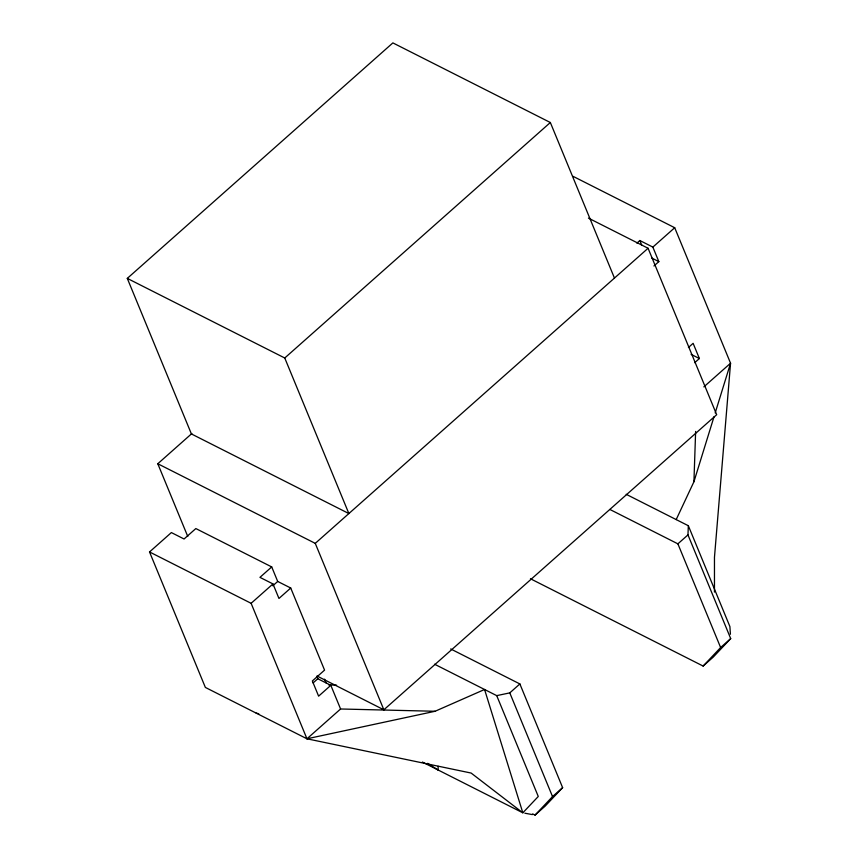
<?xml version="1.0" encoding="UTF-8"?>
<svg xmlns="http://www.w3.org/2000/svg" width="858" height="858" viewBox="0 0 858 858"><rect width="100%" height="100%" fill="white"/><g stroke="black" fill="none" stroke-linecap="round" stroke-linejoin="round"><path stroke-width="1.29" d="M714.467 592.084L714.467 557.303L730.555 363.213L674.71 227.724L573.112 176.362M438.148 770.012L438.159 766.291M676.19 519.583L693.929 481.746L695.634 431.424M530.469 578.764L703.12 666.055L713.212 657.121L730.705 638.599L687.966 534.899L688.341 525.729L626.201 494.305M693.929 481.746L714.017 416.741M715.197 412.913L730.555 363.213L703.85 386.883M532.646 813.899L535.038 815.1L552.531 796.589L562.623 787.644L519.873 683.944L450.697 648.959M562.623 787.644L545.12 806.155L535.038 815.1M703.12 666.055L720.623 647.543L730.705 638.599M127.295 278.389L284.759 358L348.874 513.556L191.409 433.944L127.295 278.389L392.878 42.9L550.343 122.512L614.457 278.067M187.773 536.486L157.786 463.749L191.87 433.526M284.759 358L550.343 122.512M422.393 762.043L522.833 812.816L471.139 773.058L306.96 738.792L205.362 687.43L149.528 551.951L171.375 532.571L184.073 538.996L195.838 528.56L271.718 566.923L277.702 581.445L290.723 588.02L324.56 670.119L312.355 680.952L318.618 696.16L330.823 685.327L340.583 708.987L435.07 711.271L484.566 689.489L522.833 812.816L538.277 796.471L496.718 695.634L434.577 664.221M271.718 566.923L259.953 577.359L272.973 583.933L278.957 598.455L290.723 588.02M636.893 243.125L639.843 240.519L652.852 247.104L658.837 261.626L653.935 265.969M157.786 463.749L315.261 543.361L648.08 248.262L716.677 414.704L383.858 709.802L317.052 676.029M149.528 551.951L251.115 603.313L272.973 583.933M652.852 247.104L674.71 227.724M272.801 585.789L277.702 581.445M688.427 347.49L693.125 343.329L699.388 358.537L694.69 362.698M313.116 682.914L317.814 678.753L330.823 685.327M251.115 603.313L306.96 738.792L340.583 708.987M496.718 695.634L509.791 692.878L519.873 683.944M609.899 509.47L677.884 543.843L687.966 534.899M306.96 738.792L435.07 711.271M328.582 684.845L336.604 685.167M524.86 813.202L532.325 814.596M256.167 713.116L258.762 713.727M588.427 218.104L648.08 248.262M651.737 258.033L658.837 261.626M691.108 354.343L699.388 358.537M427.606 763.341L437.73 769.787M639.843 240.519L641.838 245.356M688.341 525.729L729.901 626.565L730.415 634.255M677.884 543.843L720.623 647.543M509.791 692.878L552.531 796.589M315.261 543.361L383.858 709.802M316.849 676.415L317.814 678.753M324.581 679.161L326.04 682.871"/></g></svg>
